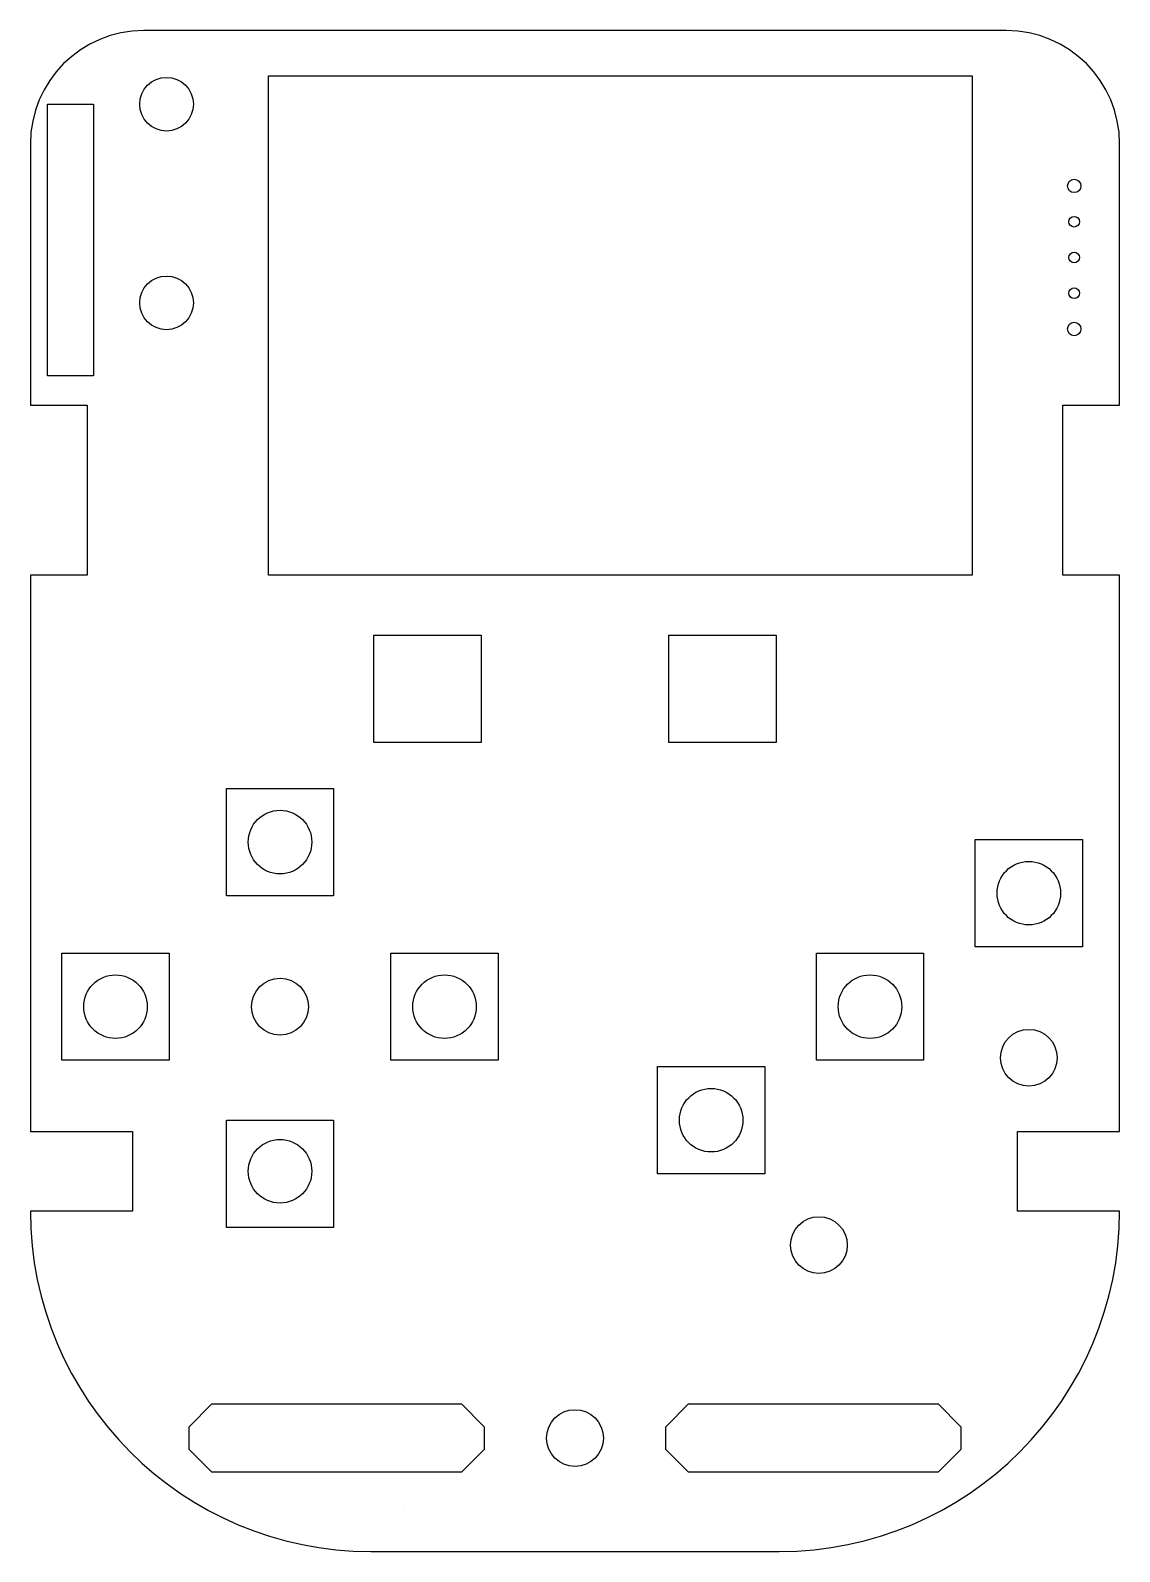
# Model space of a CAD drawing. Header units: inches. Extents: x -1.2 to 1.2, y -1.68 to 1.67.
import ezdxf

# ---------------------------------------------------------------- set-up
doc = ezdxf.new("R2010")
doc.units = ezdxf.units.IN
doc.header["$MEASUREMENT"] = 0
doc.layers.add('Layer 1', color=7, linetype='Continuous', lineweight=0)

msp = doc.modelspace()

# ---------------------------------------------------------------- linework, layer by layer
at = {"layer": 'Layer 1', "color": 18, "lineweight": 25, "true_color": 0x000000}
msp.add_line((-0.375, -1.5806), (-0.375, -1.5806), dxfattribs=at)
at = {"layer": 'Layer 1', "color": 253, "lineweight": 25, "true_color": 0xaeadae}
for points in [[(0.875, 0.4694), (-0.675, 0.4694), (-0.675, 1.5694), (0.875, 1.5694)], [(-1.061, 0.9084), (-1.1625, 0.9084), (-1.1625, 1.5069), (-1.061, 1.5069)], [(-0.2069, 0.1013), (-0.4431, 0.1013), (-0.4431, 0.3375), (-0.2069, 0.3375)], [(0.4431, 0.1013), (0.2069, 0.1013), (0.2069, 0.3375), (0.4431, 0.3375)], [(-0.5319, -0.2362), (-0.7681, -0.2362), (-0.7681, 0), (-0.5319, 0)], [(1.1181, -0.3487), (0.8819, -0.3487), (0.8819, -0.1125), (1.1181, -0.1125)], [(-0.8944, -0.5987), (-1.1306, -0.5987), (-1.1306, -0.3625), (-0.8944, -0.3625)], [(-0.1694, -0.5987), (-0.4056, -0.5987), (-0.4056, -0.3625), (-0.1694, -0.3625)], [(0.7681, -0.5987), (0.5319, -0.5987), (0.5319, -0.3625), (0.7681, -0.3625)], [(0.4181, -0.8487), (0.1819, -0.8487), (0.1819, -0.6125), (0.4181, -0.6125)], [(-0.5319, -0.9668), (-0.7681, -0.9668), (-0.7681, -0.7306), (-0.5319, -0.7306)]]:
    msp.add_lwpolyline(points, close=True, dxfattribs=at)
at = {"layer": 'Layer 1', "color": 30, "lineweight": 25, "true_color": 0xf57f20}
for points in [[(-0.25, -1.5056), (-0.8, -1.5056), (-0.85, -1.4556), (-0.85, -1.4056), (-0.8, -1.3556), (-0.25, -1.3556), (-0.2, -1.4056), (-0.2, -1.4556)], [(0.8, -1.5056), (0.25, -1.5056), (0.2, -1.4556), (0.2, -1.4056), (0.25, -1.3556), (0.8, -1.3556), (0.85, -1.4056), (0.85, -1.4556)]]:
    msp.add_lwpolyline(points, close=True, dxfattribs=at)
at = {"layer": 'Layer 1', "color": 253, "lineweight": 25, "true_color": 0xaeadae}
for centre in [(-0.9, 1.5069), (-0.9, 1.0694)]:
    msp.add_circle(centre, 0.0591, dxfattribs=at)
at = {"layer": 'Layer 1', "color": 30, "lineweight": 25, "true_color": 0xf57f20}
for points, knots in [([(1.075, 0.4694), (1.075, 0.4694), (1.2, 0.4694), (1.2, 0.4694), (1.2, 0.4694), (1.2, -0.7556), (1.2, -0.7556), (1.2, -0.7556), (0.975, -0.7556), (0.975, -0.7556), (0.975, -0.7556), (0.975, -0.9306), (0.975, -0.9306), (0.975, -0.9306), (1.2, -0.9306), (1.2, -0.9306), (1.2, -1.3448), (0.8642, -1.6806), (0.45, -1.6806), (0.45, -1.6806), (-0.45, -1.6806), (-0.45, -1.6806), (-0.8642, -1.6806), (-1.2, -1.3448), (-1.2, -0.9306), (-1.2, -0.9306), (-0.975, -0.9306), (-0.975, -0.9306), (-0.975, -0.9306), (-0.975, -0.7556), (-0.975, -0.7556), (-0.975, -0.7556), (-1.2, -0.7556), (-1.2, -0.7556), (-1.2, -0.7556), (-1.2, 0.4694), (-1.2, 0.4694), (-1.2, 0.4694), (-1.075, 0.4694), (-1.075, 0.4694), (-1.075, 0.4694), (-1.075, 0.8444), (-1.075, 0.8444), (-1.075, 0.8444), (-1.2, 0.8444), (-1.2, 0.8444), (-1.2, 0.8444), (-1.2, 1.4194), (-1.2, 1.4194), (-1.2, 1.5575), (-1.0881, 1.6694), (-0.95, 1.6694), (-0.95, 1.6694), (0.95, 1.6694), (0.95, 1.6694), (1.0881, 1.6694), (1.2, 1.5575), (1.2, 1.4194), (1.2, 1.4194), (1.2, 0.8444), (1.2, 0.8444), (1.2, 0.8444), (1.075, 0.8444), (1.075, 0.8444), (1.075, 0.8444), (1.075, 0.4694), (1.075, 0.4694)], [0, 0, 0, 0, 1, 1, 1, 2, 2, 2, 3, 3, 3, 4, 4, 4, 5, 5, 5, 6, 6, 6, 7, 7, 7, 8, 8, 8, 9, 9, 9, 10, 10, 10, 11, 11, 11, 12, 12, 12, 13, 13, 13, 14, 14, 14, 15, 15, 15, 16, 16, 16, 17, 17, 17, 18, 18, 18, 19, 19, 19, 20, 20, 20, 21, 21, 21, 22, 22, 22, 22]), ([(-0.65, -0.5431), (-0.6155, -0.5431), (-0.5875, -0.5151), (-0.5875, -0.4806), (-0.5875, -0.4461), (-0.6155, -0.4181), (-0.65, -0.4181), (-0.6845, -0.4181), (-0.7125, -0.4461), (-0.7125, -0.4806), (-0.7125, -0.5151), (-0.6845, -0.5431), (-0.65, -0.5431)], [0, 0, 0, 0, 1, 1, 1, 2, 2, 2, 3, 3, 3, 4, 4, 4, 4]), ([(1, -0.6556), (1.0345, -0.6556), (1.0625, -0.6276), (1.0625, -0.5931), (1.0625, -0.5586), (1.0345, -0.5306), (1, -0.5306), (0.9655, -0.5306), (0.9375, -0.5586), (0.9375, -0.5931), (0.9375, -0.6276), (0.9655, -0.6556), (1, -0.6556)], [0, 0, 0, 0, 1, 1, 1, 2, 2, 2, 3, 3, 3, 4, 4, 4, 4]), ([(0.5375, -1.0681), (0.572, -1.0681), (0.6, -1.0401), (0.6, -1.0056), (0.6, -0.9711), (0.572, -0.9431), (0.5375, -0.9431), (0.503, -0.9431), (0.475, -0.9711), (0.475, -1.0056), (0.475, -1.0401), (0.503, -1.0681), (0.5375, -1.0681)], [0, 0, 0, 0, 1, 1, 1, 2, 2, 2, 3, 3, 3, 4, 4, 4, 4]), ([(0, -1.4931), (0.0345, -1.4931), (0.0625, -1.4651), (0.0625, -1.4306), (0.0625, -1.3961), (0.0345, -1.3681), (0, -1.3681), (-0.0345, -1.3681), (-0.0625, -1.3961), (-0.0625, -1.4306), (-0.0625, -1.4651), (-0.0345, -1.4931), (0, -1.4931)], [0, 0, 0, 0, 1, 1, 1, 2, 2, 2, 3, 3, 3, 4, 4, 4, 4])]:
    msp.add_open_spline(points, degree=3, knots=knots, dxfattribs=at)
at = {"layer": 'Layer 1', "color": 95, "lineweight": 25, "true_color": 0x4fb848}
for points in [[(1.1148, 1.3269), (1.1148, 1.335), (1.1082, 1.3416), (1.1, 1.3416), (1.0918, 1.3416), (1.0852, 1.335), (1.0852, 1.3269), (1.0852, 1.3187), (1.0918, 1.3121), (1.1, 1.3121), (1.1082, 1.3121), (1.1148, 1.3187), (1.1148, 1.3269)], [(1.1118, 1.2481), (1.1118, 1.2547), (1.1065, 1.2599), (1.1, 1.2599), (1.0935, 1.2599), (1.0882, 1.2547), (1.0882, 1.2481), (1.0882, 1.2416), (1.0935, 1.2363), (1.1, 1.2363), (1.1065, 1.2363), (1.1118, 1.2416), (1.1118, 1.2481)], [(1.1118, 1.1694), (1.1118, 1.1759), (1.1065, 1.1812), (1.1, 1.1812), (1.0935, 1.1812), (1.0882, 1.1759), (1.0882, 1.1694), (1.0882, 1.1629), (1.0935, 1.1576), (1.1, 1.1576), (1.1065, 1.1576), (1.1118, 1.1629), (1.1118, 1.1694)], [(1.1118, 1.0906), (1.1118, 1.0972), (1.1065, 1.1025), (1.1, 1.1025), (1.0935, 1.1025), (1.0882, 1.0972), (1.0882, 1.0906), (1.0882, 1.0841), (1.0935, 1.0788), (1.1, 1.0788), (1.1065, 1.0788), (1.1118, 1.0841), (1.1118, 1.0906)], [(1.1148, 1.0119), (1.1148, 1.0201), (1.1082, 1.0267), (1.1, 1.0267), (1.0918, 1.0267), (1.0852, 1.0201), (1.0852, 1.0119), (1.0852, 1.0038), (1.0918, 0.9971), (1.1, 0.9971), (1.1082, 0.9971), (1.1148, 1.0038), (1.1148, 1.0119)]]:
    msp.add_open_spline(points, degree=3, knots=[0, 0, 0, 0, 1, 1, 1, 2, 2, 2, 3, 3, 3, 4, 4, 4, 4], dxfattribs=at)
at = {"layer": 'Layer 1', "color": 253, "lineweight": 25, "true_color": 0xaeadae}
for points in [[(-0.65, -0.1881), (-0.6113, -0.1881), (-0.58, -0.1568), (-0.58, -0.1181), (-0.58, -0.0795), (-0.6113, -0.0481), (-0.65, -0.0481), (-0.6887, -0.0481), (-0.72, -0.0795), (-0.72, -0.1181), (-0.72, -0.1568), (-0.6887, -0.1881), (-0.65, -0.1881)], [(1, -0.3006), (1.0387, -0.3006), (1.07, -0.2693), (1.07, -0.2306), (1.07, -0.192), (1.0387, -0.1606), (1, -0.1606), (0.9613, -0.1606), (0.93, -0.192), (0.93, -0.2306), (0.93, -0.2693), (0.9613, -0.3006), (1, -0.3006)], [(-1.0125, -0.5506), (-0.9738, -0.5506), (-0.9425, -0.5193), (-0.9425, -0.4806), (-0.9425, -0.442), (-0.9738, -0.4106), (-1.0125, -0.4106), (-1.0512, -0.4106), (-1.0825, -0.442), (-1.0825, -0.4806), (-1.0825, -0.5193), (-1.0512, -0.5506), (-1.0125, -0.5506)], [(-0.2875, -0.5506), (-0.2488, -0.5506), (-0.2175, -0.5193), (-0.2175, -0.4806), (-0.2175, -0.442), (-0.2488, -0.4106), (-0.2875, -0.4106), (-0.3262, -0.4106), (-0.3575, -0.442), (-0.3575, -0.4806), (-0.3575, -0.5193), (-0.3262, -0.5506), (-0.2875, -0.5506)], [(0.65, -0.5506), (0.6887, -0.5506), (0.72, -0.5193), (0.72, -0.4806), (0.72, -0.442), (0.6887, -0.4106), (0.65, -0.4106), (0.6113, -0.4106), (0.58, -0.442), (0.58, -0.4806), (0.58, -0.5193), (0.6113, -0.5506), (0.65, -0.5506)], [(0.3, -0.8006), (0.3387, -0.8006), (0.37, -0.7693), (0.37, -0.7306), (0.37, -0.692), (0.3387, -0.6606), (0.3, -0.6606), (0.2613, -0.6606), (0.23, -0.692), (0.23, -0.7306), (0.23, -0.7693), (0.2613, -0.8006), (0.3, -0.8006)], [(-0.65, -0.9131), (-0.6113, -0.9131), (-0.58, -0.8818), (-0.58, -0.8431), (-0.58, -0.8045), (-0.6113, -0.7731), (-0.65, -0.7731), (-0.6887, -0.7731), (-0.72, -0.8045), (-0.72, -0.8431), (-0.72, -0.8818), (-0.6887, -0.9131), (-0.65, -0.9131)]]:
    msp.add_open_spline(points, degree=3, knots=[0, 0, 0, 0, 1, 1, 1, 2, 2, 2, 3, 3, 3, 4, 4, 4, 4], dxfattribs=at)

doc.saveas('drawing.dxf')
